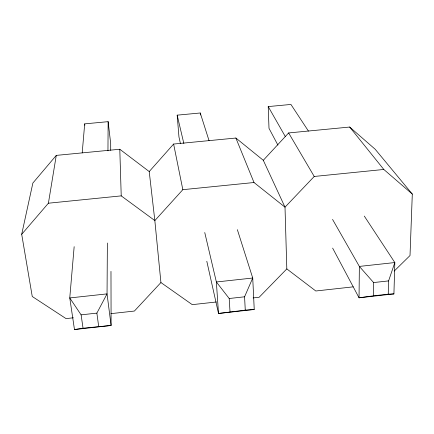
<?xml version="1.0" encoding="UTF-8"?>
<svg xmlns="http://www.w3.org/2000/svg" width="434" height="434" viewBox="0 0 434 434"><rect width="100%" height="100%" fill="white"/><g stroke="black" fill="none" stroke-linecap="round" stroke-linejoin="round"><path stroke-width="0.65" d="M107.372 243.029L107.046 293.883L111.099 325.467L74.474 329.552L69.76 297.941L74.16 246.664M107.952 150.815L108.137 121.661L84.695 123.869L82.205 152.882M332.639 248.102L359.043 297.795L373.365 295.825L373.603 282.561L359.357 266.416L332.553 219.409M373.365 295.825L388.24 294.165L388.587 280.906L394.831 262.554L364.294 216.089M393.92 293.905L394.831 262.554L359.357 266.416L359.043 297.795L393.92 293.905L388.24 294.165M253.141 297.919L259.163 297.257L286.814 268.906L285.008 207.175L263.302 160.292L288.637 132.94L349.679 127.043L375.171 149.242L412.3 194.063L410.016 255.55L394.213 271.06M73.422 317.796L66.049 318.61L32.252 296.498L21.7 234.3L48.402 203.21L56.274 155.388L119.795 149.253L149.22 171.56L154.84 220.586L160.922 282.55L134.399 311.053L110.947 313.646M21.7 234.3L32.87 183.05L56.274 155.388M206.806 261.263L218.503 313.478L245.27 310.115L244.57 296.807L252.729 278.026L237.355 229.673M98.681 326.471L96.874 313.115L107.046 293.883L69.76 297.941L81.109 314.856L83.04 328.212L111.099 325.467L110.979 271.364M149.22 171.56L173.616 144.05L235.879 138.034L263.302 160.292M412.3 194.063L383.808 169.461L314.227 176.464L285.008 207.175L254.009 182.519L182.833 189.68L154.84 220.586L121.222 195.88L48.402 203.21M74.474 329.552L83.04 328.212M230.02 311.818L229.201 298.505L216.365 281.981L252.729 278.026L254.237 309.491L218.503 313.478L216.365 281.981L204.75 232.532M81.109 314.856L96.874 313.115M229.201 298.505L244.57 296.807M373.603 282.561L388.587 280.906M216.349 301.988L192.267 304.652L160.922 282.55M353.222 286.852L315.8 290.992L286.814 268.906M180.446 143.611L178.965 137.003L177.18 115.156L200.253 112.986L209.069 140.708M277.912 145.119L269.004 128.35L268.217 106.585L290.932 104.448L308.433 131.084M245.27 310.115L254.237 309.491M349.679 127.043L383.808 169.461M288.637 132.94L314.227 176.464M268.217 106.585L285.306 136.553M235.879 138.034L254.009 182.519M177.18 115.156L183.842 143.513M173.616 144.05L182.833 189.68M84.695 123.869L84.869 125.198M108.137 121.661L110.692 143.556L110.708 150.321M200.253 112.986L200.394 114.972M119.795 149.253L121.222 195.88"/></g></svg>
